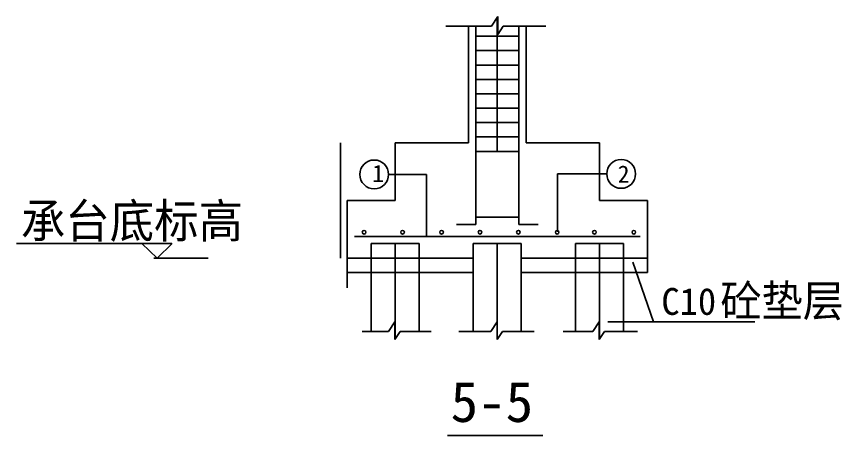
# Model space of a CAD drawing. Header units: metres. Extents: x 5647 to 73999, y 8406 to 50306.
# Drawn here: x 19464 to 28641, y 25034 to 29693 of the extents above; entities that cross this region are included whole.
import ezdxf

# ---------------------------------------------------------------- set-up
doc = ezdxf.new("R2010")
doc.units = ezdxf.units.M
for name, color, linetype in [('AXIS', 9, 'Continuous'), ('CCX', 7, 'Continuous'), ('HZ', 2, 'Continuous'), ('LIS', 2, 'Continuous'), ('LT', 7, 'Continuous'), ('LTX', 7, 'Continuous'), ('STEEL', 4, 'Continuous'), ('TXT', 7, 'Continuous')]:
    doc.layers.add(name, color=color, linetype=linetype)
doc.dimstyles.get("Standard").update_dxf_attribs({"dimtxt": 2.5, "dimasz": 2.5, "dimexe": 1.25, "dimexo": 0.625, "dimtad": 1, "dimcen": 2.5, "dimazin": 3, "dimtfac": 1, "dimtmove": 0, "dimatfit": 3})

# ---------------------------------------------------------------- blocks, each defined once
blk = doc.blocks.new('_CLOSEDFILLED')
at = {"color": 0, "linetype": 'BYBLOCK'}
blk.add_solid([(-1, 0), (0, 0), (-1, 0)], dxfattribs=at)
blk = doc.blocks.new('*D39')
for p, q in [((23142.17, 27392.83), (23141.92, 27392.83)), ((23142.42, 27167.59), (23142.42, 27392.83)), ((23142.42, 27247.63), (23142.42, 27392.83)), ((23142.42, 27392.83), (23142.42, 27392.83)), ((23142.67, 27392.83), (23142.92, 27392.83))]:
    blk.add_line(p, q)
at = {"layer": 'Defpoints'}
for p in [(23142.42, 27392.83), (23142.42, 27247.63), (23142.42, 27167.59)]:
    blk.add_point(p, dxfattribs=at)
at = {"layer": 'CCX', "xscale": 0.25, "yscale": 0.25}
blk.add_blockref('_CLOSEDFILLED', (23142.42, 27392.83), dxfattribs=at)
at = {"layer": 'CCX', "xscale": 0.25, "yscale": 0.25, "rotation": 180}
blk.add_blockref('_CLOSEDFILLED', (23142.42, 27392.83), dxfattribs=at)
at = {"layer": 'CCX', "insert": (23142.42, 27393.955), "char_height": 1, "attachment_point": 5}
blk.add_mtext('40', dxfattribs=at)
blk = doc.blocks.new('*D40')
for p, q in [((23142.42, 27007.51), (23142.42, 26676.68)), ((23142.42, 26847.42), (23142.42, 26676.68)), ((23142.17, 26676.68), (23141.92, 26676.68)), ((23142.42, 26676.68), (23142.42, 26676.68)), ((23142.67, 26676.68), (23142.92, 26676.68))]:
    blk.add_line(p, q)
at = {"layer": 'Defpoints'}
for p in [(23142.42, 27007.51), (23142.42, 26847.42), (23142.42, 26676.68)]:
    blk.add_point(p, dxfattribs=at)
at = {"layer": 'CCX', "xscale": 0.25, "yscale": 0.25}
blk.add_blockref('_CLOSEDFILLED', (23142.42, 26676.68), dxfattribs=at)
at = {"layer": 'CCX', "xscale": 0.25, "yscale": 0.25, "rotation": 180}
blk.add_blockref('_CLOSEDFILLED', (23142.42, 26676.68), dxfattribs=at)
at = {"layer": 'CCX', "insert": (23142.42, 26677.805), "char_height": 1, "attachment_point": 5}
blk.add_mtext('80', dxfattribs=at)
blk = doc.blocks.new('*D41')
for p, q in [((23142.42, 27167.59), (23142.42, 27101.67)), ((23142.17, 27101.67), (23141.92, 27101.67)), ((23142.42, 27007.51), (23142.42, 27101.67)), ((23142.42, 27101.67), (23142.42, 27101.67)), ((23142.67, 27101.67), (23142.92, 27101.67))]:
    blk.add_line(p, q)
at = {"layer": 'Defpoints'}
for p in [(23142.42, 27167.59), (23142.42, 27101.67), (23142.42, 27007.51)]:
    blk.add_point(p, dxfattribs=at)
at = {"layer": 'CCX', "xscale": 0.25, "yscale": 0.25}
blk.add_blockref('_CLOSEDFILLED', (23142.42, 27101.67), dxfattribs=at)
at = {"layer": 'CCX', "xscale": 0.25, "yscale": 0.25, "rotation": 180}
blk.add_blockref('_CLOSEDFILLED', (23142.42, 27101.67), dxfattribs=at)
at = {"layer": 'CCX', "insert": (23142.42, 27102.795), "char_height": 1, "attachment_point": 5}
blk.add_mtext('k', dxfattribs=at)
blk = doc.blocks.new('*D42')
for p, q in [((23142.42, 27647.84), (23142.42, 27327.67)), ((23142.17, 27327.67), (23141.92, 27327.67)), ((23142.42, 27007.51), (23142.42, 27327.67)), ((23142.42, 27327.67), (23142.42, 27327.67)), ((23142.67, 27327.67), (23142.92, 27327.67))]:
    blk.add_line(p, q)
at = {"layer": 'Defpoints'}
for p in [(23142.42, 27647.84), (23142.42, 27327.67), (23142.42, 27007.51)]:
    blk.add_point(p, dxfattribs=at)
at = {"layer": 'CCX', "xscale": 0.25, "yscale": 0.25}
blk.add_blockref('_CLOSEDFILLED', (23142.42, 27327.67), dxfattribs=at)
at = {"layer": 'CCX', "xscale": 0.25, "yscale": 0.25, "rotation": 180}
blk.add_blockref('_CLOSEDFILLED', (23142.42, 27327.67), dxfattribs=at)
at = {"layer": 'CCX', "insert": (23142.42, 27328.795), "char_height": 1, "attachment_point": 5}
blk.add_mtext('H1', dxfattribs=at)
blk = doc.blocks.new('*D43')
for p, q in [((23069.1, 28288.17), (23069.1, 27647.84)), ((23068.85, 27647.84), (23068.6, 27647.84)), ((23069.1, 27007.51), (23069.1, 27647.84)), ((23069.1, 27647.84), (23069.1, 27647.84)), ((23069.35, 27647.84), (23069.6, 27647.84))]:
    blk.add_line(p, q)
at = {"layer": 'Defpoints'}
for p in [(23069.1, 28288.17), (23069.1, 27647.84), (23069.1, 27007.51)]:
    blk.add_point(p, dxfattribs=at)
at = {"layer": 'CCX', "xscale": 0.25, "yscale": 0.25}
blk.add_blockref('_CLOSEDFILLED', (23069.1, 27647.84), dxfattribs=at)
at = {"layer": 'CCX', "xscale": 0.25, "yscale": 0.25, "rotation": 180}
blk.add_blockref('_CLOSEDFILLED', (23069.1, 27647.84), dxfattribs=at)
at = {"layer": 'CCX', "insert": (23069.1, 27648.965), "char_height": 1, "attachment_point": 5}
blk.add_mtext('H', dxfattribs=at)

msp = doc.modelspace()

# ---------------------------------------------------------------- linework, layer by layer
at = {"layer": 'AXIS'}
for p, q in [((24812.62, 29685.66), (24812.62, 28192.99)), ((23676.03, 27167.59), (23676.03, 26105.66)), ((24812.62, 27167.59), (24812.62, 26191.27)), ((25949.21, 27167.59), (25949.21, 26105.66))]:
    msp.add_line(p, q, dxfattribs=at)
at = {"layer": 'LIS'}
for p, q in [((24492.46, 29584.81), (24492.46, 28288.17)), ((25132.79, 29584.81), (25132.79, 28288.17)), ((23676.03, 28288.17), (24492.46, 28288.17)), ((23676.03, 28288.17), (23676.03, 27647.84)), ((25132.79, 28288.17), (25949.21, 28288.17)), ((25949.21, 28288.17), (25949.21, 27647.84)), ((23142.42, 27647.84), (23676.03, 27647.84)), ((23142.42, 27647.84), (23142.42, 26847.42)), ((25949.21, 27647.84), (26482.82, 27647.84)), ((26482.82, 27647.84), (26482.82, 26847.42)), ((24545.82, 27167.59), (25079.43, 27167.59)), ((24545.82, 27167.59), (24545.82, 26191.27)), ((25079.43, 27167.59), (25079.43, 26191.27)), ((23142.42, 27007.51), (24545.82, 27007.51)), ((25079.43, 27007.51), (26482.82, 27007.51)), ((23142.42, 26847.42), (24545.82, 26847.42)), ((25079.43, 26847.42), (26482.82, 26847.42))]:
    msp.add_line(p, q, dxfattribs=at)
at = {"layer": 'LT'}
for p, q in [((24817.32, 29692.87), (24746.91, 29584.81)), ((24817.32, 29692.87), (24817.32, 29494.18)), ((24240.06, 29584.81), (24746.91, 29584.81)), ((24817.32, 29494.18), (24877.78, 29584.81)), ((24877.78, 29584.81), (25350.98, 29584.81)), ((23603.1, 27937.03), (24026.48, 27937.03)), ((24026.48, 27247.63), (24026.48, 27937.03)), ((25480.28, 27296.82), (25480.28, 27942.59)), ((25480.28, 27942.59), (26030.23, 27942.59)), ((21192.72, 27169.84), (19464.15, 27169.84)), ((21029.66, 27007.51), (20858.77, 27167.59)), ((21195.63, 27167.59), (21029.66, 27007.51)), ((21596.3, 27007.51), (20990, 27007.51)), ((26321.33, 26961.21), (26548.35, 26297.17)), ((23409.23, 26847.42), (23409.23, 26191.27)), ((23942.84, 26847.42), (23942.84, 26191.27)), ((25682.41, 26847.42), (25682.41, 26191.27)), ((26216.02, 26847.42), (26216.02, 26191.27)), ((23672.68, 26299.33), (23602.27, 26191.27)), ((23672.68, 26299.33), (23672.68, 26100.63)), ((24809.27, 26299.33), (24738.86, 26191.27)), ((24809.27, 26299.33), (24809.27, 26100.63)), ((25945.86, 26299.33), (25875.45, 26191.27)), ((25945.86, 26299.33), (25945.86, 26100.63)), ((26041.4, 26297.17), (27678.33, 26297.17)), ((23310.81, 26191.27), (23602.27, 26191.27)), ((23672.68, 26100.63), (23733.14, 26191.27)), ((23733.14, 26191.27), (24075.81, 26191.27)), ((24383.32, 26191.27), (24738.86, 26191.27)), ((24809.27, 26100.63), (24869.73, 26191.27)), ((24869.73, 26191.27), (25223.32, 26191.27)), ((25545.83, 26191.27), (25875.45, 26191.27)), ((25945.86, 26100.63), (26006.32, 26191.27)), ((26006.32, 26191.27), (26370.83, 26191.27))]:
    msp.add_line(p, q, dxfattribs=at)
for points in [[(23310.43, 27293.94, 1), (23350.45, 27293.94, 1)], [(23738.4, 27293.94, 1), (23778.42, 27293.94, 1)], [(24172.67, 27293.94, 1), (24212.69, 27293.94, 1)], [(24599.55, 27293.94, 1), (24639.58, 27293.94, 1)], [(25026.44, 27293.94, 1), (25066.46, 27293.94, 1)], [(25458.65, 27293.94, 1), (25498.67, 27293.94, 1)], [(25872.77, 27293.94, 1), (25912.79, 27293.94, 1)], [(26310.87, 27293.94, 1), (26350.89, 27293.94, 1)]]:
    msp.add_lwpolyline(points, format="xyb", close=True, dxfattribs=at)
msp.add_lwpolyline([(24258.11, 25034.01), (25318.03, 25034.01)], dxfattribs=at)
for centre in [(23443.02, 27937.03), (26190.31, 27942.59)]:
    msp.add_circle(centre, 160.08, dxfattribs=at)
at = {"layer": 'LTX'}
for p, q in [((23409.23, 27167.59), (23942.84, 27167.59)), ((23409.23, 26847.42), (23409.23, 27167.59)), ((23942.84, 26847.42), (23942.84, 27167.59)), ((25682.41, 27167.59), (26216.02, 27167.59)), ((25682.41, 26847.42), (25682.41, 27167.59)), ((26216.02, 26847.42), (26216.02, 27167.59))]:
    msp.add_line(p, q, dxfattribs=at)
at = {"layer": 'STEEL'}
for p, q in [((24572.5, 29584.81), (24572.5, 27381.03)), ((25052.75, 29584.81), (25052.75, 27381.03)), ((24572.5, 29473.65), (25052.75, 29473.65)), ((24572.5, 29313.57), (25052.75, 29313.57)), ((24572.5, 29153.49), (25052.75, 29153.49)), ((24572.5, 28993.41), (25052.75, 28993.41)), ((24572.5, 28833.32), (25052.75, 28833.32)), ((24572.5, 28673.24), (25052.75, 28673.24)), ((24572.5, 28513.16), (25052.75, 28513.16)), ((24572.5, 28353.07), (25052.75, 28353.07)), ((24572.5, 28192.99), (25052.75, 28192.99)), ((24572.5, 27460.2), (25052.75, 27460.2)), ((24359.05, 27381.03), (24572.5, 27381.03)), ((25052.75, 27381.03), (25266.19, 27381.03)), ((23222.46, 27247.63), (26402.78, 27247.63))]:
    msp.add_line(p, q, dxfattribs=at)

# ---------------------------------------------------------------- texts
at = {"layer": 'HZ'}
for s, p in [('1', (23421.85, 27851.69)), ('2', (26152.53, 27844.35))]:
    msp.add_text(s, height=192.1, dxfattribs=at).set_placement(p)
at = {"layer": 'TXT'}
for s, height, p in [('承台底标高', 380.2, (19512.58, 27230.55)), ('砼垫层', 352.18, (27293.86, 26355.3)), ('C10', 298.82, (26637.23, 26375.11)), ('5-5', 450, (24293.24, 25184.59))]:
    msp.add_text(s, height=height, dxfattribs=at).set_placement(p)

# ---------------------------------------------------------------- dimensions: what is measured, and where the dimension line sits
at = {"layer": 'CCX'}
for base, p1, p2, text, picture, middle in [((23069.1, 27647.84), (23069.1, 27007.51), (23069.1, 28288.17), 'H', '*D43', (23069.1, 27648.965)), ((23142.42, 27327.67), (23142.42, 27007.51), (23142.42, 27647.84), 'H1', '*D42', (23142.42, 27328.795)), ((23142.42, 27392.83), (23142.42, 27167.59), (23142.42, 27247.63), '40', '*D39', (23142.42, 27393.955)), ((23142.42, 27101.67), (23142.42, 27007.51), (23142.42, 27167.59), 'k', '*D41', (23142.42, 27102.795)), ((23142.42, 26676.68), (23142.42, 27007.51), (23142.42, 26847.42), '80', '*D40', (23142.42, 26677.805))]:
    dim = msp.add_linear_dim(base=base, p1=p1, p2=p2, text=text, dimstyle='Standard', dxfattribs=at)
    dim.commit()
    dim.dimension.update_dxf_attribs({"geometry": picture, "text_midpoint": middle})

doc.saveas('drawing.dxf')
